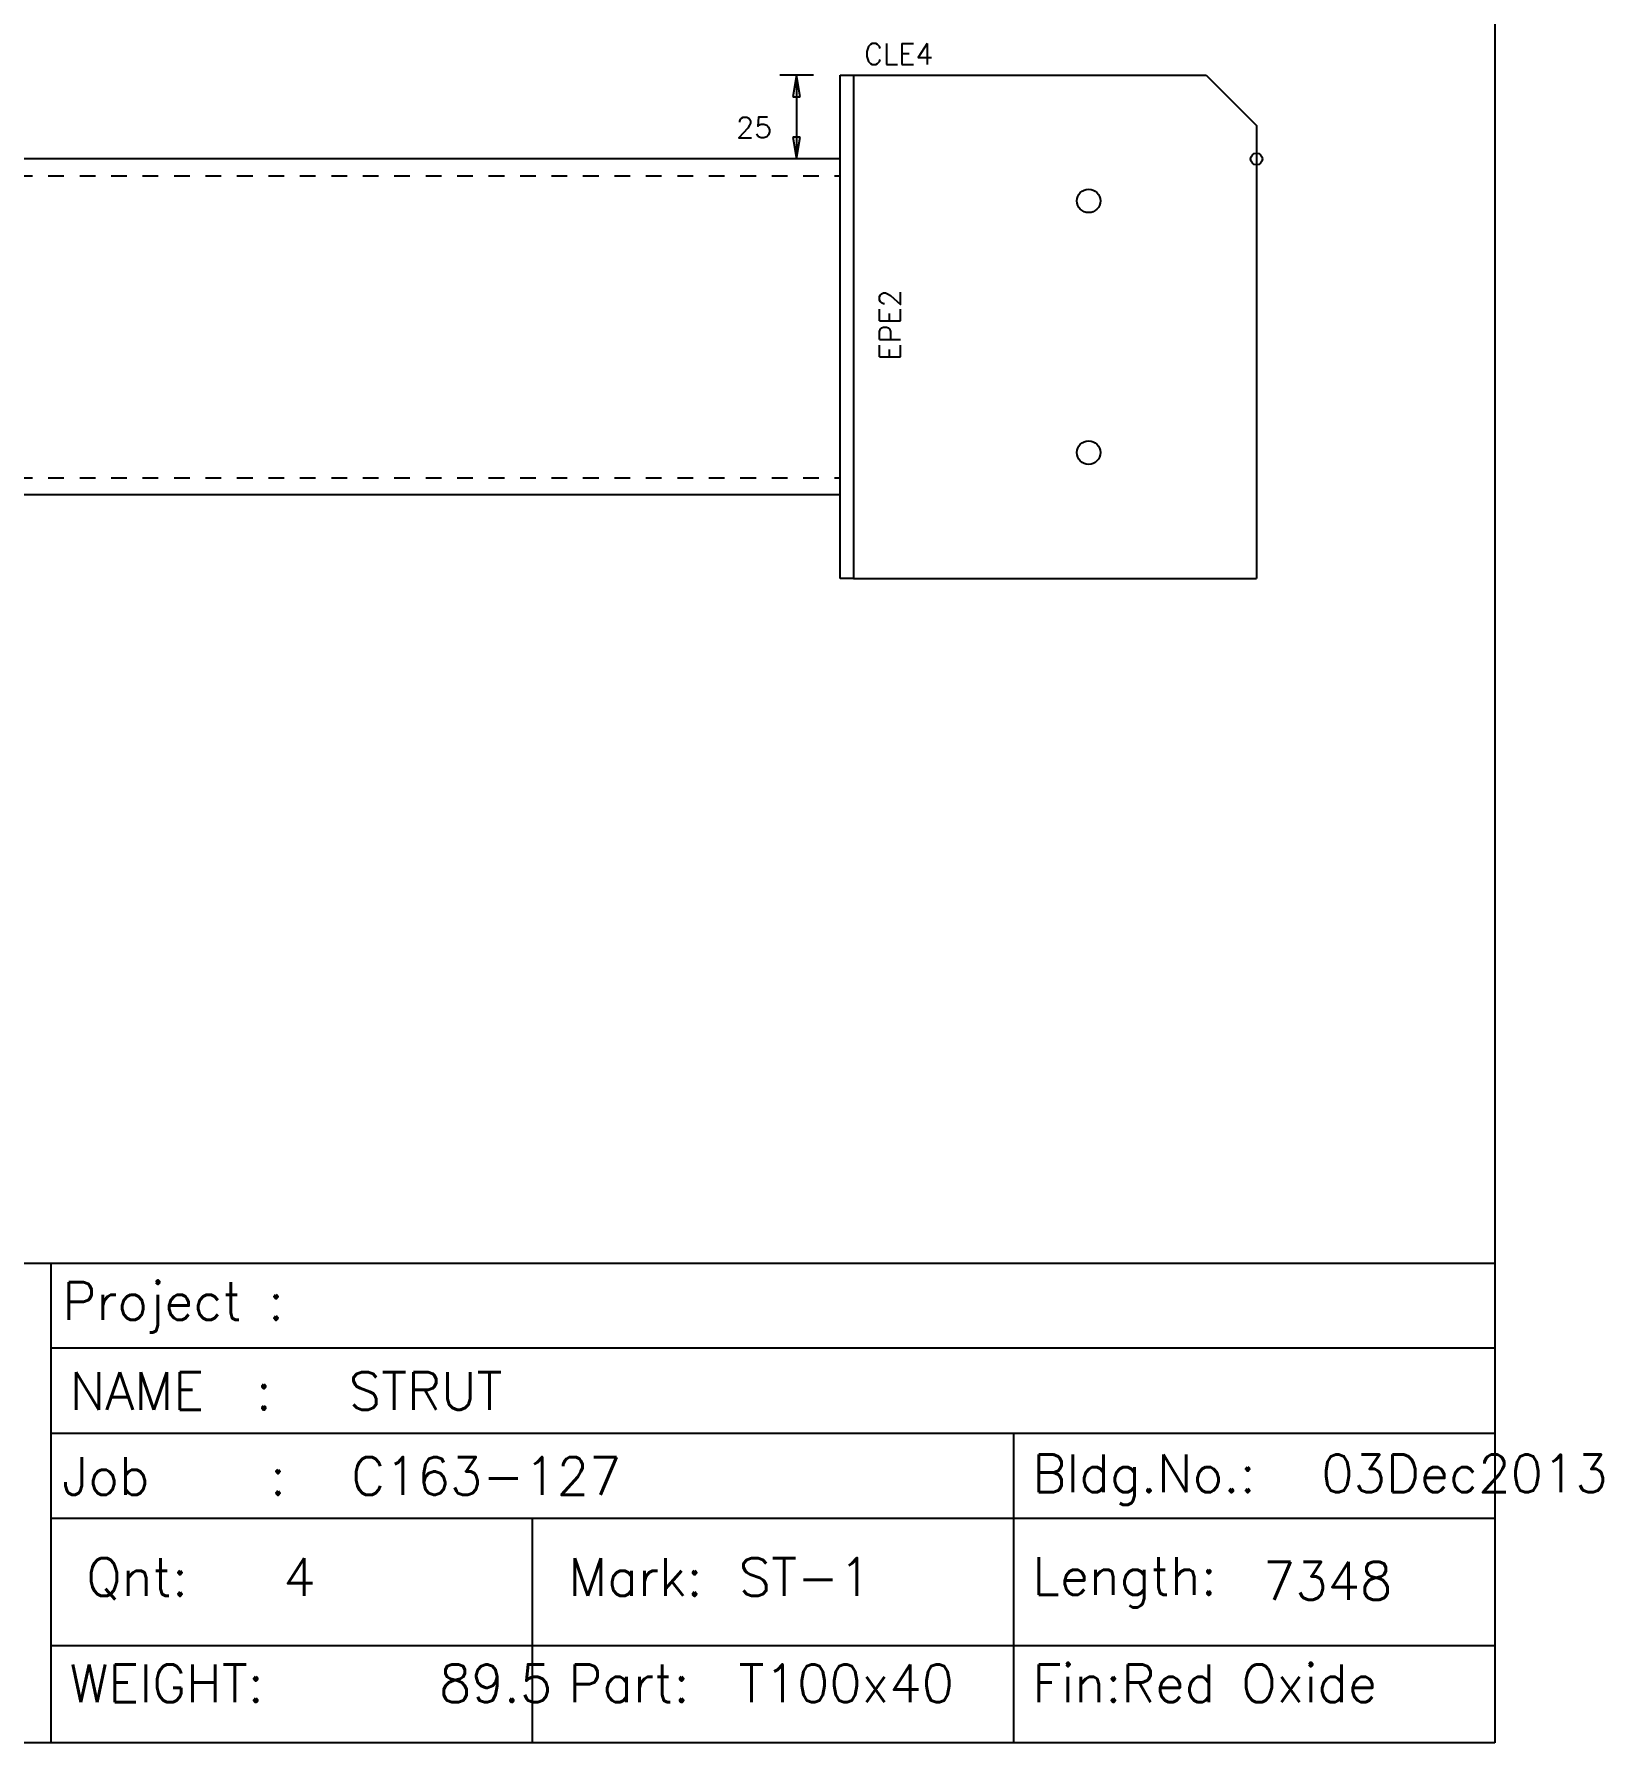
# Model space of a CAD drawing. Extents: x 0 to 428, y 0 to 297.
# Drawn here: x 309.5 to 428.2, y 0 to 129.3 of the extents above; entities that cross this region are included whole.
import ezdxf

# ---------------------------------------------------------------- set-up
doc = ezdxf.new("R2010")
doc.units = 0
doc.linetypes.add('CONTIN', pattern=[0])
doc.linetypes.add('DASHED', pattern=[2.38, 1.19, -1.19])
doc.layers.get('0').update_dxf_attribs({"linetype": 'CONTIN'})
for name, color, linetype in [('1', 7, 'CONTIN'), ('11', 7, 'CONTIN'), ('12', 2, 'CONTIN'), ('13', 2, 'CONTIN'), ('15', 6, 'CONTIN'), ('2', 7, 'CONTIN'), ('22', 7, 'CONTIN'), ('3', 1, 'CONTIN'), ('7', 3, 'DASHED')]:
    doc.layers.add(name, color=color, linetype=linetype)
doc.styles.add('SIMPLEX', font='SIMPLEX')

# ---------------------------------------------------------------- blocks, each defined once
blk = doc.blocks.new('CZEBORDR')
at = {"layer": '22'}
for p, q in [((420, 297), (420, 0)), ((420, 0), (0, 0))]:
    blk.add_line(p, q, dxfattribs=at)
blk = doc.blocks.new('LOGO')
at = {"linetype": 'CONTINUOUS'}
for p, q in [((-230.55, 36.3), (0, 36.3)), ((-138.23, 36.3), (0, 36.3)), ((-138.23, 36.3), (-109.26, 36.3)), ((-109.26, 36.3), (-109.26, 0)), ((-109.26, 36.3), (0, 36.3)), ((0, 36.3), (0, 0)), ((-109.26, 29.89), (0, 29.89)), ((-109.26, 23.45), (0, 23.45)), ((-36.42, 23.45), (-36.42, 0)), ((-109.26, 17.01), (0, 17.01)), ((-72.84, 17.01), (-72.84, 0)), ((-109.26, 7.37), (0, 7.37)), ((0, 0), (-230.55, 0)), ((-109.26, 0), (-138.23, 0))]:
    blk.add_line(p, q, dxfattribs=at)
at = {"layer": '22'}
for p, q in [((0, 297), (0, 0)), ((0, 0), (-420, 0))]:
    blk.add_line(p, q, dxfattribs=at)
at = {"style": 'SIMPLEX'}
for s, height, p in [('Project :', 2.857, (-108.38, 32.01)), ('NAME  :', 2.857, (-107.83, 25.21)), ('STRUT', 2.857, (-86.71, 25.21)), ('Job    :', 2.857, (-108.38, 18.77)), ('C163-127', 2.857, (-86.53, 18.77)), ('Bldg.No.:', 2.857, (-34.99, 18.96)), ('03Dec2013', 2.857, (-13.14, 18.96)), ('Qnt:', 2.857, (-106.58, 11.12)), ('   4', 2.857, (-98.06, 11.12)), ('Mark:', 2.857, (-70.1, 11.12)), ('ST-1', 2.857, (-57.21, 11.12)), ('Length:', 2.857, (-34.99, 11.2)), ('7348', 2.857, (-17.55, 10.83)), ('WEIGHT:', 2.857, (-107.83, 3.08)), ('     89.5', 2.857, (-90.53, 3.08)), ('Part:', 2.857, (-70.1, 3.08)), ('T100x40', 2.857, (-57.21, 3.08)), ('Fin:Red Oxide', 2.8575, (-34.99, 3.08))]:
    blk.add_text(s, height=height, dxfattribs=at).set_placement(p)
blk = doc.blocks.new('MAG_CRCL')
at = {"layer": '15'}
blk.add_circle((0, 0), 0.889, dxfattribs=at)
blk = doc.blocks.new('BSEPLT')
at = {"layer": '12'}
for p, q in [((-0.508, 0), (0.508, 0)), ((-0.508, -12.7), (-0.508, 0)), ((0.508, 0), (0.508, -12.7)), ((0.508, -12.7), (-0.508, -12.7))]:
    blk.add_line(p, q, dxfattribs=at)
blk = doc.blocks.new('ARROW')
at = {"layer": '2'}
for p, q in [((0, 0), (-1.651, 0.275)), ((-1.651, 0.275), (-1.651, -0.275)), ((-1.651, -0.275), (0, 0))]:
    blk.add_line(p, q, dxfattribs=at)
blk = doc.blocks.new('RED_CRCL')
at = {"layer": '3'}
blk.add_circle((0, 0), 0.889, dxfattribs=at)
blk = doc.blocks.new('CZEPIECE')
at = {"layer": '1'}
for p, q in [((370.47, 55.88), (74.93, 55.88)), ((370.47, 30.48), (370.47, 55.88)), ((74.93, 30.48), (370.47, 30.48))]:
    blk.add_line(p, q, dxfattribs=at)
at = {"layer": '13'}
for p, q in [((371.486, 62.23), (398.156, 62.23)), ((371.486, 62.23), (371.486, 24.13)), ((398.156, 62.23), (401.966, 58.42)), ((401.966, 58.42), (401.966, 24.13)), ((371.486, 24.13), (401.966, 24.13))]:
    blk.add_line(p, q, dxfattribs=at)
at = {"layer": '2'}
for p, q in [((368.438, 62.23), (365.898, 62.23)), ((367.168, 62.23), (367.168, 55.88)), ((368.438, 55.88), (365.898, 55.88))]:
    blk.add_line(p, q, dxfattribs=at)
at = {"layer": '7'}
for p, q in [((74.93, 54.61), (370.47, 54.61)), ((74.93, 31.75), (370.47, 31.75))]:
    blk.add_line(p, q, dxfattribs=at)
at = {"yscale": 3, "zscale": 3}
blk.add_blockref('BSEPLT', (370.978, 62.23), dxfattribs=at)
blk.add_blockref('BSEPLT', (370.978, 62.23), dxfattribs=at)
at = {"layer": '13'}
for p in [(389.266, 52.705), (389.266, 33.655)]:
    blk.add_blockref('RED_CRCL', p, dxfattribs=at)
at = {"layer": '15', "xscale": 0.5, "yscale": 0.5, "zscale": 0.5}
blk.add_blockref('MAG_CRCL', (401.966, 55.88), dxfattribs=at)
at = {"layer": '2'}
for p, rotation in [((367.168, 62.23), 90), ((367.168, 55.88), -90)]:
    blk.add_blockref('ARROW', p, dxfattribs=dict(at, rotation=rotation))
at = {"layer": '11', "style": 'SIMPLEX'}
blk.add_text('25', height=1.587, dxfattribs=at).set_placement((362.596, 57.468))
at = {"layer": '3', "style": 'SIMPLEX'}
blk.add_text('CLE4', height=1.587, dxfattribs=at).set_placement((372.28, 63.024))
blk.add_text('EPE2', height=1.587, rotation=90, dxfattribs=at).set_placement((375.042, 40.64))

msp = doc.modelspace()

# ---------------------------------------------------------------- block references
msp.add_blockref('CZEPIECE', (0, 64))
at = {"layer": '1'}
msp.add_blockref('CZEBORDR', (0, 0), dxfattribs=at)
at = {"layer": '2'}
msp.add_blockref('LOGO', (420, 0), dxfattribs=at)

doc.saveas('drawing.dxf')
